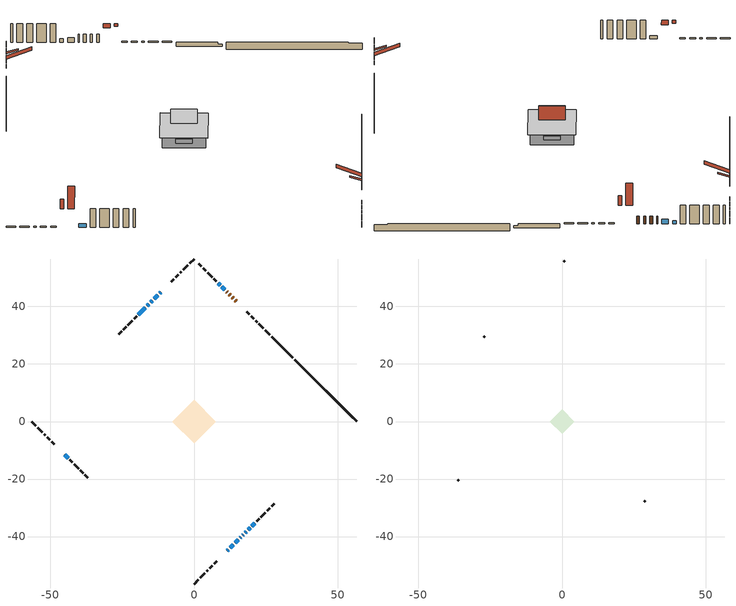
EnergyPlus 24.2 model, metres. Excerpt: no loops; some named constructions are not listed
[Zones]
conditioned space
 floor adiabatic (Floor2 construction): -2.59,0 0,2.59 2.59,0 0,-2.59 z0.78
 floor adiabatic (AdiabaticFloorConstruction): -7.63,0 0,7.63 7.63,0 0,-7.63 z3.22
 floor foundation (Slab1 construction): -5.39,1.51 -1.51,5.39 5.39,-1.51 1.51,-5.39 z-1.01
 floor foundation (Slab2 construction): -2.59,0 0,2.59 2.59,0 0,-2.59 z-0.3
 wall outside (RimJoist1 construction): 0,-56.5 1.54,-54.96 / -56.5,0 -54.96,-1.54 / 0,56.5 -1.54,54.96 / 26.3,30.19 24.77,31.73 z0.78:1.08
 wall outside (RimJoist2 construction): 2.19,-54.3 3.73,-52.77 / -54.3,-2.19 -52.77,-3.73 / -2.19,54.3 -3.73,52.77 / 24.11,32.39 22.57,33.92 z0.78:1.08
 wall outside (RimJoist3 construction): 4.39,-52.11 4.82,-51.68 / -52.11,-4.39 -51.68,-4.82 / -4.39,52.11 -4.82,51.68 / 21.91,34.58 21.48,35.02 z0.78:1.08
 wall outside (RimJoist4 construction): 5.48,-51.02 6.43,-50.07 / -51.02,-5.48 -50.07,-6.43 / -5.48,51.02 -6.43,50.07 / 20.82,35.67 19.87,36.62 z0.78:1.08
 wall outside (RimJoist5 construction): 7.09,-49.41 7.98,-48.51 / -49.41,-7.09 -48.51,-7.98 / -7.09,49.41 -7.98,48.51 / 19.22,37.28 18.32,38.18 z0.78:1.08
 wall outside (AdiabaticWallConstruction 1): 14.76,41.73 14.33,42.16 / 13.68,42.82 13.33,43.16 / 12.68,43.82 12.25,44.25 / 11.59,44.91 11.4,45.1 z0.78:2.81
 wall outside (AdiabaticWallConstruction): -11.54,44.96 -11.93,44.56 / 11.54,-44.96 11.93,-44.56 z0.78:1.7; 10.74,45.76 9.72,46.78 / 16.04,-40.46 16.26,-40.24 / 16.91,-39.58 17.13,-39.37 / 17.79,-38.71 18.22,-38.28 / 20.16,-36.34 21.1,-35.4 z0.78:2; -12.59,43.91 -13.78,42.72 z0.78:1.92; -44.96,-11.54 -43.77,-12.72 / -14.43,42.07 -15.03,41.47 / 9.06,47.43 8.47,48.03 z0.78:1.67; 12.59,-43.91 13.65,-42.85 z0.78:1.87; 14.31,-42.19 15.39,-41.11 / 18.87,-37.62 19.5,-36.99 z0.78:2.13; -15.68,40.82 -16.26,40.24 z0.78:1.6; -16.91,39.58 -19.32,37.18 z0.78:2.15
 wall outside (Wall1 construction): 21.75,-34.74 22.62,-33.88 / -43.12,-13.38 -42.25,-14.24 / -19.98,36.52 -20.84,35.66 / 7.81,48.68 6.95,49.55 z0.78:5.66
 wall outside (Wall2 construction): 23.27,-33.22 24.74,-31.75 / -41.59,-14.9 -40.13,-16.37 / -21.5,35 -22.97,33.53 / 6.29,50.2 4.82,51.67 z0.78:5.66
 wall outside (Wall3 construction): 25.4,-31.1 26.31,-30.19 / -39.47,-17.03 -38.56,-17.94 / -23.62,32.87 -24.53,31.97 / 4.17,52.33 3.26,53.24 z0.78:5.66
 wall outside (Wall4 construction): 26.97,-29.53 27.91,-28.59 / -37.9,-18.59 -36.96,-19.53 / -25.19,31.31 -26.13,30.37 / 2.6,53.9 1.66,54.84 z0.78:5.66
 wall foundation (FoundationWall1 construction): 34.94,21.55,-1.01 34.94,21.55,0.78 54.34,2.16,0.78 54.34,2.16,0.54 56.5,0,0.54 56.5,0,-1.01
 wall foundation (FoundationWall2 construction): 26.96,29.54,-0.3 26.96,29.54,0.77 33.55,22.94,0.77 33.55,22.94,0.23 34.29,22.21,0.23 34.29,22.21,-0.3
 window (WindowConstruction 12): -11.54,44.96 -11.93,44.56 z0.78:1.69
 window (WindowConstruction 5): 10.74,45.76 9.72,46.78 z0.78:2
 window (WindowConstruction 6): -12.59,43.91 -13.78,42.72 z0.78:1.92
 window (WindowConstruction 13): 11.54,-44.96 11.93,-44.56 z0.78:1.69
 window (WindowConstruction 7): -44.96,-11.54 -43.77,-12.72 z0.78:1.67
 window (WindowConstruction 8): -14.43,42.06 -15.02,41.47 z0.78:1.67
 window (WindowConstruction 9): 12.59,-43.91 13.65,-42.85 z0.78:1.87
 window (WindowConstruction 10): 9.06,47.43 8.47,48.03 z0.78:1.67
 window (WindowConstruction): 14.31,-42.19 15.38,-41.11 z0.78:2.13
 window (WindowConstruction 11): -15.68,40.81 -16.26,40.24 z0.78:1.59
 window (WindowConstruction 14): 16.04,-40.45 16.26,-40.24 z0.78:2
 window (WindowConstruction 15): 16.91,-39.58 17.13,-39.37 z0.78:2
 window (WindowConstruction 1): 17.79,-38.71 18.22,-38.28 z0.78:2
 window (WindowConstruction 2): 18.87,-37.62 19.5,-36.99 z0.78:2.13
 window (WindowConstruction 3): -16.91,39.58 -19.32,37.18 z0.78:2.15
 window (WindowConstruction 4): 20.16,-36.34 21.1,-35.4 z0.78:2
 door (Door): 14.76,41.73 14.33,42.16 z0.78:2.81
 door (Door 1): 13.68,42.82 13.33,43.16 z0.78:2.81
 door (Door 2): 12.68,43.82 12.25,44.25 z0.78:2.81
 door (Door 3): 11.59,44.91 11.4,45.1 z0.78:2.81
 ceiling adiabatic (AdiabaticFloorConstruction): 0,-7.63 7.63,0 0,7.63 -7.63,0 z3.22
 roof outside (Roof1 construction): 0,4.2 -4.2,0 0,-4.2 4.2,0 z5.66
 roof outside (Roof2 construction): 9.14,-47.36,5.66 7.25,-45.48,6.54 6.76,-45.97,6.54 8.64,-47.86,5.66; -47.36,-9.14,5.66 -45.48,-7.25,6.54 -45.97,-6.76,6.54 -47.86,-8.64,5.66; -9.14,47.36,5.66 -7.25,45.48,6.54 -6.76,45.97,6.54 -8.64,47.86,5.66; 17.17,39.33,5.66 15.28,37.45,6.54 15.78,36.95,6.54 17.66,38.83,5.66
attic - vented
 floor to conditioned space (Floor1 construction Reversed): -4.18,0 0,4.18 4.18,0 0,-4.18 z5.66
 wall outside (Wall5 construction): 28.56,-27.93 28.91,-27.59 / -36.3,-20.19 -35.96,-20.54 / -26.79,29.71 -27.13,29.36 / 1,55.49 0.66,55.84 z0.78:5.66
 roof outside (Roof3 construction): 10.88,-45.61,5.66 6.86,-41.59,8.03 5.77,-42.68,8.03 9.79,-46.7,5.66; -45.61,-10.88,5.66 -41.59,-6.86,8.03 -42.68,-5.77,8.03 -46.7,-9.79,5.66; -10.88,45.61,5.66 -6.86,41.59,8.03 -5.77,42.68,8.03 -9.79,46.7,5.66; 15.42,41.08,5.66 11.4,37.06,8.03 12.49,35.97,8.03 16.51,39.99,5.66
[Material] Roughness=Rough; Thermal Absorptance=0.9
Name | Thickness {m} | Conductivity {W/m-K} | Density {kg/m3} | Specific Heat {J/kg-K} | Solar Absorptance | Visible Absorptance
ceiling loosefill ins | 0.0846667 | 0.0480833 | 16.02 | 1046.75 | 0.7 | 0.7
ceiling stud and cavity | 0.1397 | 0.110344 | 65.682 | 1177.47 | 0.7 | 0.7
gypsum board | 0.0127 | 0.160291 | 801 | 837.4 | 0.6 | 0.6
[Construction]
Floor1 construction: ceiling loosefill ins, ceiling stud and cavity, gypsum board
[EnergyManagementSystem:Program]
component_loads_program: Set loads_htg_walls = 0; Set loads_htg_rim_joists = 0; Set loads_htg_foundation_walls = 0; Set loads_htg_floors = 0; Set loads_htg_slabs = 0; Set loads_htg_ceilings = 0; Set loads_htg_roofs = 0; Set loads_htg_windows_conduction = 0; Set loads_htg_windows_solar = 0; Set loads_htg_doors = 0; Set loads_htg_skylights_conduction = 0; Set loads_htg_skylights_solar = 0; Set loads_htg_internal_mass = 0; Set loads_htg_intgains = 0; Set loads_htg_lighting = 0; Set loads_htg_infil = 0; Set loads_htg_mechvent = 0; Set loads_htg_natvent = 0; Set loads_htg_whf = 0; Set loads_htg_ducts = 0; Set loads_clg_walls = 0; Set loads_clg_rim_joists = 0; Set loads_clg_foundation_walls = 0; Set loads_clg_floors = 0; Set loads_clg_slabs = 0; Set loads_clg_ceilings = 0; Set loads_clg_roofs = 0; Set loads_clg_windows_conduction = 0; Set loads_clg_windows_solar = 0; Set loads_clg_doors = 0; Set loads_clg_skylights_conduction = 0; Set loads_clg_skylights_solar = 0; Set loads_clg_internal_mass = 0; Set loads_clg_intgains = 0; Set loads_clg_lighting = 0; Set loads_clg_infil = 0; Set loads_clg_mechvent = 0; Set loads_clg_natvent = 0; Set loads_clg_whf = 0; Set loads_clg_ducts = 0; Set hr_walls = 0; Set hr_walls = hr_walls + s_conv_33 + s_ig_33 + s_sol_33 + s_lgt_33 + s_surf_33; Set hr_walls = hr_walls + s_conv_34 + s_ig_34 + s_sol_34 + s_lgt_34 + s_surf_34; Set hr_walls = hr_walls + s_conv_35 + s_ig_35 + s_sol_35 + s_lgt_35 + s_surf_35; Set hr_walls = hr_walls + s_conv_36 + s_ig_36 + s_sol_36 + s_lgt_36 + s_surf_36; Set hr_walls = hr_walls + s_conv_37 + s_ig_37 + s_sol_37 + s_lgt_37 + s_surf_37; Set hr_walls = hr_walls + s_conv_38 + s_ig_38 + s_sol_38 + s_lgt_38 + s_surf_38; Set hr_walls = hr_walls + s_conv_39 + s_ig_39 + s_sol_39 + s_lgt_39 + s_surf_39; Set hr_walls = hr_walls + s_conv_40 + s_ig_40 + s_sol_40 + s_lgt_40 + s_surf_40; Set hr_walls = hr_walls + s_conv_41 + s_ig_41 + s_sol_41 + s_lgt_41 + s_surf_41; Set hr_walls = hr_walls + s_conv_42 + s_ig_42 + s_sol_42 + s_lgt_42 + s_surf_42; Set hr_walls = hr_walls + s_conv_43 + s_ig_43 + s_sol_43 + s_lgt_43 + s_surf_43; Set hr_walls = hr_walls + s_conv_44 + s_ig_44 + s_sol_44 + s_lgt_44 + s_surf_44; Set hr_walls = hr_walls + s_conv_45 + s_ig_45 + s_sol_45 + s_lgt_45 + s_surf_45; Set hr_walls = hr_walls + s_conv_46 + s_ig_46 + s_sol_46 + s_lgt_46 + s_surf_46; Set hr_walls = hr_walls + s_conv_47 + s_ig_47 + s_sol_47 + s_lgt_47 + s_surf_47; Set hr_walls = hr_walls + s_conv_48 + s_ig_48 + s_sol_48 + s_lgt_48 + s_surf_48; Set hr_rim_joists = 0; Set hr_rim_joists = hr_rim_joists + s_conv_6 + s_ig_6 + s_sol_6 + s_lgt_6 + s_surf_6; Set hr_rim_joists = hr_rim_joists + s_conv_7 + s_ig_7 + s_sol_7 + s_lgt_7 + s_surf_7; Set hr_rim_joists = hr_rim_joists + s_conv_8 + s_ig_8 + s_sol_8 + s_lgt_8 + s_surf_8; Set hr_rim_joists = hr_rim_joists + s_conv_9 + s_ig_9 + s_sol_9 + s_lgt_9 + s_surf_9; Set hr_rim_joists = hr_rim_joists + s_conv_10 + s_ig_10 + s_sol_10 + s_lgt_10 + s_surf_10; Set hr_rim_joists = hr_rim_joists + s_conv_11 + s_ig_11 + s_sol_11 + s_lgt_11 + s_surf_11; Set hr_rim_joists = hr_rim_joists + s_conv_12 + s_ig_12 + s_sol_12 + s_lgt_12 + s_surf_12; Set hr_rim_joists = hr_rim_joists + s_conv_13 + s_ig_13 + s_sol_13 + s_lgt_13 + s_surf_13; Set hr_rim_joists = hr_rim_joists + s_conv_14 + s_ig_14 + s_sol_14 + s_lgt_14 + s_surf_14; Set hr_rim_joists = hr_rim_joists + s_conv_15 + s_ig_15 + s_sol_15 + s_lgt_15 + s_surf_15; Set hr_rim_joists = hr_rim_joists + s_conv_16 + s_ig_16 + s_sol_16 + s_lgt_16 + s_surf_16; Set hr_rim_joists = hr_rim_joists + s_conv_17 + s_ig_17 + s_sol_17 + s_lgt_17 + s_surf_17; Set hr_rim_joists = hr_rim_joists + s_conv_18 + s_ig_18 + s_sol_18 + s_lgt_18 + s_surf_18; Set hr_rim_joists = hr_rim_joists + s_conv_19 + s_ig_19 + s_sol_19 + s_lgt_19 + s_surf_19; Set hr_rim_joists = hr_rim_joists + s_conv_20 + s_ig_20 + s_sol_20 + s_lgt_20 + s_surf_20; Set hr_rim_joists = hr_rim_joists + s_conv_21 + s_ig_21 + s_sol_21 + s_lgt_21 + s_surf_21; Set hr_rim_joists = hr_rim_joists + s_conv_22 + s_ig_22 + s_sol_22 + s_lgt_22 + s_surf_22; Set hr_rim_joists = hr_rim_joists + s_conv_23 + s_ig_23 + s_sol_23 + s_lgt_23 + s_surf_23; Set hr_rim_joists = hr_rim_joists + s_conv_24 + s_ig_24 + s_sol_24 + s_lgt_24 + s_surf_24; Set hr_rim_joists = hr_rim_joists + s_conv_25 + s_ig_25 + s_sol_25 + s_lgt_25 + s_surf_25; Set hr_foundation_walls = 0; Set hr_foundation_walls = hr_foundation_walls + s_conv_2 + s_ig_2 + s_sol_2 + s_lgt_2 + s_surf_2; Set hr_foundation_walls = hr_foundation_walls + s_conv_3 + s_ig_3 + s_sol_3 + s_lgt_3 + s_surf_3; Set hr_floors = 0; Set hr_floors = hr_floors + s_conv_1 + s_ig_1 + s_sol_1 + s_lgt_1 + s_surf_1; Set hr_slabs = 0; Set hr_slabs = hr_slabs + s_conv_31 + s_ig_31 + s_sol_31 + s_lgt_31 + s_surf_31; Set hr_slabs = hr_slabs + s_conv_32 + s_ig_32 + s_sol_32 + s_lgt_32 + s_surf_32; Set hr_ceilings = 0; Set hr_ceilings = hr_ceilings + s_conv + s_ig + s_sol + s_lgt + s_surf; Set hr_roofs = 0; Set hr_roofs = hr_roofs + s_conv_26 + s_ig_26 + s_sol_26 + s_lgt_26 + s_surf_26; Set hr_roofs = hr_roofs + s_conv_27 + s_ig_27 + s_sol_27 + s_lgt_27 + s_surf_27; Set hr_roofs = hr_roofs + s_conv_28 + s_ig_28 + s_sol_28 + s_lgt_28 + s_surf_28; Set hr_roofs = hr_roofs + s_conv_29 + s_ig_29 + s_sol_29 + s_lgt_29 + s_surf_29; Set hr_roofs = hr_roofs + s_conv_30 + s_ig_30 + s_sol_30 + s_lgt_30 + s_surf_30; Set hr_windows_conduction = 0; Set hr_windows_conduction = hr_windows_conduction + ss_conv_4; Set hr_windows_conduction = hr_windows_conduction + ss_ig_4; Set hr_windows_conduction = hr_windows_conduction + ss_surf_4; Set hr_windows_conduction = hr_windows_conduction + ss_conv_5; Set hr_windows_conduction = hr_windows_conduction + ss_ig_5; Set hr_windows_conduction = hr_windows_conduction + ss_surf_5; Set hr_windows_conduction = hr_windows_conduction + ss_conv_6; Set hr_windows_conduction = hr_windows_conduction + ss_ig_6; Set hr_windows_conduction = hr_windows_conduction + ss_surf_6; Set hr_windows_conduction = hr_windows_conduction + ss_conv_7; Set hr_windows_conduction = hr_windows_conduction + ss_ig_7; Set hr_windows_conduction = hr_windows_conduction + ss_surf_7; Set hr_windows_conduction = hr_windows_conduction + ss_conv_8; Set hr_windows_conduction = hr_windows_conduction + ss_ig_8; Set hr_windows_conduction = hr_windows_conduction + ss_surf_8; Set hr_windows_conduction = hr_windows_conduction + ss_conv_9; Set hr_windows_conduction = hr_windows_conduction + ss_ig_9; Set hr_windows_conduction = hr_windows_conduction + ss_surf_9; Set hr_windows_conduction = hr_windows_conduction + ss_conv_10; Set hr_windows_conduction = hr_windows_conduction + ss_ig_10; Set hr_windows_conduction = hr_windows_conduction + ss_surf_10; Set hr_windows_conduction = hr_windows_conduction + ss_conv_11; Set hr_windows_conduction = hr_windows_conduction + ss_ig_11; Set hr_windows_conduction = hr_windows_conduction + ss_surf_11; Set hr_windows_conduction = hr_windows_conduction + ss_conv_12; Set hr_windows_conduction = hr_windows_conduction + ss_ig_12; Set hr_windows_conduction = hr_windows_conduction + ss_surf_12; Set hr_windows_conduction = hr_windows_conduction + ss_conv_13; Set hr_windows_conduction = hr_windows_conduction + ss_ig_13; Set hr_windows_conduction = hr_windows_conduction + ss_surf_13; Set hr_windows_conduction = hr_windows_conduction + ss_conv_14; Set hr_windows_conduction = hr_windows_conduction + ss_ig_14; Set hr_windows_conduction = hr_windows_conduction + ss_surf_14; Set hr_windows_conduction = hr_windows_conduction + ss_conv_15; Set hr_windows_conduction = hr_windows_conduction + ss_ig_15; Set hr_windows_conduction = hr_windows_conduction + ss_surf_15; Set hr_windows_conduction = hr_windows_conduction + ss_conv_16; Set hr_windows_conduction = hr_windows_conduction + ss_ig_16; Set hr_windows_conduction = hr_windows_conduction + ss_surf_16; Set hr_windows_conduction = hr_windows_conduction + ss_conv_17; Set hr_windows_conduction = hr_windows_conduction + ss_ig_17; Set hr_windows_conduction = hr_windows_conduction + ss_surf_17; Set hr_windows_conduction = hr_windows_conduction + ss_conv_18; Set hr_windows_conduction = hr_windows_conduction + ss_ig_18; Set hr_windows_conduction = hr_windows_conduction + ss_surf_18; Set hr_windows_conduction = hr_windows_conduction + ss_conv_19; Set hr_windows_conduction = hr_windows_conduction + ss_ig_19; Set hr_windows_conduction = hr_windows_conduction + ss_surf_19; Set hr_windows_solar = 0; Set hr_windows_solar = hr_windows_solar - ss_trans_in * ZoneTimestep * 3600 + ss_back_out * ZoneTimestep * 3600 + ss_trans_out * ZoneTimestep * 3600; Set hr_windows_solar = hr_windows_solar - ss_trans_in_1 * ZoneTimestep * 3600 + ss_back_out_1 * ZoneTimestep * 3600 + ss_trans_out_1 * ZoneTimestep * 3600; Set hr_windows_solar = hr_windows_solar - ss_trans_in_2 * ZoneTimestep * 3600 + ss_back_out_2 * ZoneTimestep * 3600 + ss_trans_out_2 * ZoneTimestep * 3600; Set hr_windows_solar = hr_windows_solar - ss_trans_in_3 * ZoneTimestep * 3600 + ss_back_out_3 * ZoneTimestep * 3600 + ss_trans_out_3 * ZoneTimestep * 3600; Set hr_windows_solar = hr_windows_solar - ss_trans_in_4 * ZoneTimestep * 3600 + ss_back_out_4 * ZoneTimestep * 3600 + ss_trans_out_4 * ZoneTimestep * 3600; Set hr_windows_solar = hr_windows_solar - ss_trans_in_5 * ZoneTimestep * 3600 + ss_back_out_5 * ZoneTimestep * 3600 + ss_trans_out_5 * ZoneTimestep * 3600; Set hr_windows_solar = hr_windows_solar - ss_trans_in_6 * ZoneTimestep * 3600 + ss_back_out_6 * ZoneTimestep * 3600 + ss_trans_out_6 * ZoneTimestep * 3600; Set hr_windows_solar = hr_windows_solar - ss_trans_in_7 * ZoneTimestep * 3600 + ss_back_out_7 * ZoneTimestep * 3600 + ss_trans_out_7 * ZoneTimestep * 3600; Set hr_windows_solar = hr_windows_solar - ss_trans_in_8 * ZoneTimestep * 3600 + ss_back_out_8 * ZoneTimestep * 3600 + ss_trans_out_8 * ZoneTimestep * 3600; Set hr_windows_solar = hr_windows_solar - ss_trans_in_9 * ZoneTimestep * 3600 + ss_back_out_9 * ZoneTimestep * 3600 + ss_trans_out_9 * ZoneTimestep * 3600; Set hr_windows_solar = hr_windows_solar - ss_trans_in_10 * ZoneTimestep * 3600 + ss_back_out_10 * ZoneTimestep * 3600 + ss_trans_out_10 * ZoneTimestep * 3600; Set hr_windows_solar = hr_windows_solar - ss_trans_in_11 * ZoneTimestep * 3600 + ss_back_out_11 * ZoneTimestep * 3600 + ss_trans_out_11 * ZoneTimestep * 3600; Set hr_windows_solar = hr_windows_solar - ss_trans_in_12 * ZoneTimestep * 3600 + ss_back_out_12 * ZoneTimestep * 3600 + ss_trans_out_12 * ZoneTimestep * 3600; Set hr_windows_solar = hr_windows_solar - ss_trans_in_13 * ZoneTimestep * 3600 + ss_back_out_13 * ZoneTimestep * 3600 + ss_trans_out_13 * ZoneTimestep * 3600; Set hr_windows_solar = hr_windows_solar - ss_trans_in_14 * ZoneTimestep * 3600 + ss_back_out_14 * ZoneTimestep * 3600 + ss_trans_out_14 * ZoneTimestep * 3600; Set hr_windows_solar = hr_windows_solar - ss_trans_in_15 * ZoneTimestep * 3600 + ss_back_out_15 * ZoneTimestep * 3600 + ss_trans_out_15 * ZoneTimestep * 3600; Set hr_doors = 0; Set hr_doors = hr_doors + ss_sol; Set hr_doors = hr_doors + ss_lgt; Set hr_doors = hr_doors + ss_conv; Set hr_doors = hr_doors + ss_ig; Set hr_doors = hr_doors + ss_surf; Set hr_doors = hr_doors + ss_sol_1; Set hr_doors = hr_doors + ss_lgt_1; Set hr_doors = hr_doors + ss_conv_1; Set hr_doors = hr_doors + ss_ig_1; Set hr_doors = hr_doors + ss_surf_1; Set hr_doors = hr_doors + ss_sol_2; Set hr_doors = hr_doors + ss_lgt_2; Set hr_doors = hr_doors + ss_conv_2; Set hr_doors = hr_doors + ss_ig_2; Set hr_doors = hr_doors + ss_surf_2; Set hr_doors = hr_doors + ss_sol_3; Set hr_doors = hr_doors + ss_lgt_3; Set hr_doors = hr_doors + ss_conv_3; Set hr_doors = hr_doors + ss_ig_3; Set hr_doors = hr_doors + ss_surf_3; Set hr_skylights_conduction = 0; Set hr_skylights_solar = 0; Set hr_internal_mass = 0; Set hr_internal_mass = hr_internal_mass + s_conv_4 + s_ig_4 + s_sol_4 + s_lgt_4 + s_surf_4; Set hr_internal_mass = hr_internal_mass + s_conv_5 + s_ig_5 + s_sol_5 + s_lgt_5 + s_surf_5; Set hr_internal_mass = hr_internal_mass + im_conv + im_ig + im_sol + im_lgt + im_surf; Set hr_internal_mass = hr_internal_mass + im_conv_1 + im_ig_1 + im_sol_1 + im_lgt_1 + im_surf_1; Set hr_intgains = 0; Set hr_intgains = hr_intgains - ig_ee_conv - ig_ee_rad - ig_ee_conv_1 - ig_ee_rad_1 - ig_ee_conv_2 - ig_ee_rad_2 - ig_ee_conv_3 - ig_ee_rad_3 - ig_ee_conv_4 - ig_ee_rad_4 - ig_ee_conv_5 - ig_ee_rad_5 - ig_ee_conv_6 - ig_ee_rad_6 - ig_oe_conv - ig_oe_rad - ig_oe_conv_1 - ig_oe_rad_1 - ig_oe_conv_2 - ig_oe_rad_2 - ig_oe_conv_3 - ig_oe_rad_3 - ig_oe_conv_4 - ig_oe_rad_4 - ig_ppl_conv - ig_ppl_rad; Set hr_lighting = 0; Set hr_lighting = hr_lighting - ig_lgt_conv - ig_lgt_rad - ig_lgt_vis; Set hr_infil = 0; Set hr_infil = hr_infil - airflow_gain + airflow_loss; Set hr_natvent = 0; Set hr_natvent = hr_natvent - airflow_gain_1 + airflow_loss_1; Set hr_whf = 0; Set hr_whf = hr_whf - airflow_gain_2 + airflow_loss_2; Set hr_mechvent = 0; Set hr_mechvent = hr_mechvent - mv_conv - mv_rad - mv_conv_1 - mv_rad_1 - mv_conv_2 - mv_rad_2 - mv_conv_3 - mv_rad_3 - mv_conv_4 - mv_rad_4; Set hr_ducts = 0; Set hr_intgains = hr_intgains + dhw_loss * (1.0*(1-dhw_rtf) + 1.0*dhw_rtf); Set htg_mode = 0; Set clg_mode = 0; If (htg_load_cond > 0); Set htg_mode = 1.0; ElseIf (clg_load_cond > 0); Set clg_mode = 0.0; Else; Set htg_season = 0; Set clg_season = 0; If ((DayOfYear >= 1) && (DayOfYear <= 365)); Set clg_season = 1; EndIf; If ((DayOfYear >= 1) && (DayOfYear <= 365)); Set htg_season = 1; EndIf; If ((airflow_gain_1 <> 0) || (airflow_loss_1 <> 0)) && (clg_season == 1); Set clg_mode = 0.0; ElseIf ((airflow_gain_2 <> 0) || (airflow_loss_2 <> 0)) && (clg_season == 1); Set clg_mode = 0.0; Else; Set Tmid_setpoint = (htg_sp_s_1 + clg_sp_s_1) / 2; If (tin_s_1 > Tmid_setpoint) && (clg_season == 1); Set clg_mode = 0.0; ElseIf (tin_s_1 < Tmid_setpoint) && (htg_season == 1); Set htg_mode = 1.0; EndIf; EndIf; EndIf; Set loads_htg_walls = loads_htg_walls + (hr_walls * htg_mode * 1); Set loads_htg_rim_joists = loads_htg_rim_joists + (hr_rim_joists * htg_mode * 1); Set loads_htg_foundation_walls = loads_htg_foundation_walls + (hr_foundation_walls * htg_mode * 1); Set loads_htg_floors = loads_htg_floors + (hr_floors * htg_mode * 1); Set loads_htg_slabs = loads_htg_slabs + (hr_slabs * htg_mode * 1); Set loads_htg_ceilings = loads_htg_ceilings + (hr_ceilings * htg_mode * 1); Set loads_htg_roofs = loads_htg_roofs + (hr_roofs * htg_mode * 1); Set loads_htg_windows_conduction = loads_htg_windows_conduction + (hr_windows_conduction * htg_mode * 1); Set loads_htg_windows_solar = loads_htg_windows_solar + (hr_windows_solar * htg_mode * 1); Set loads_htg_doors = loads_htg_doors + (hr_doors * htg_mode * 1); Set loads_htg_skylights_conduction = loads_htg_skylights_conduction + (hr_skylights_conduction * htg_mode * 1); Set loads_htg_skylights_solar = loads_htg_skylights_solar + (hr_skylights_solar * htg_mode * 1); Set loads_htg_internal_mass = loads_htg_internal_mass + (hr_internal_mass * htg_mode * 1); Set loads_htg_intgains = loads_htg_intgains + (hr_intgains * htg_mode * 1); Set loads_htg_lighting = loads_htg_lighting + (hr_lighting * htg_mode * 1); Set loads_htg_infil = loads_htg_infil + (hr_infil * htg_mode * 1); Set loads_htg_mechvent = loads_htg_mechvent + (hr_mechvent * htg_mode * 1); Set loads_htg_natvent = loads_htg_natvent + (hr_natvent * htg_mode * 1); Set loads_htg_whf = loads_htg_whf + (hr_whf * htg_mode * 1); Set loads_htg_ducts = loads_htg_ducts + (hr_ducts * htg_mode * 1); Set loads_clg_walls = loads_clg_walls + (-hr_walls * clg_mode * 1); Set loads_clg_rim_joists = loads_clg_rim_joists + (-hr_rim_joists * clg_mode * 1); Set loads_clg_foundation_walls = loads_clg_foundation_walls + (-hr_foundation_walls * clg_mode * 1); Set loads_clg_floors = loads_clg_floors + (-hr_floors * clg_mode * 1); Set loads_clg_slabs = loads_clg_slabs + (-hr_slabs * clg_mode * 1); Set loads_clg_ceilings = loads_clg_ceilings + (-hr_ceilings * clg_mode * 1); Set loads_clg_roofs = loads_clg_roofs + (-hr_roofs * clg_mode * 1); Set loads_clg_windows_conduction = loads_clg_windows_conduction + (-hr_windows_conduction * clg_mode * 1); Set loads_clg_windows_solar = loads_clg_windows_solar + (-hr_windows_solar * clg_mode * 1); Set loads_clg_doors = loads_clg_doors + (-hr_doors * clg_mode * 1); Set loads_clg_skylights_conduction = loads_clg_skylights_conduction + (-hr_skylights_conduction * clg_mode * 1); Set loads_clg_skylights_solar = loads_clg_skylights_solar + (-hr_skylights_solar * clg_mode * 1); Set loads_clg_internal_mass = loads_clg_internal_mass + (-hr_internal_mass * clg_mode * 1); Set loads_clg_intgains = loads_clg_intgains + (-hr_intgains * clg_mode * 1); Set loads_clg_lighting = loads_clg_lighting + (-hr_lighting * clg_mode * 1); Set loads_clg_infil = loads_clg_infil + (-hr_infil * clg_mode * 1); Set loads_clg_mechvent = loads_clg_mechvent + (-hr_mechvent * clg_mode * 1); Set loads_clg_natvent = loads_clg_natvent + (-hr_natvent * clg_mode * 1); Set loads_clg_whf = loads_clg_whf + (-hr_whf * clg_mode * 1); Set loads_clg_ducts = loads_clg_ducts + (-hr_ducts * clg_mode * 1)
[EnergyManagementSystem:OutputVariable] Type of Data in Variable=Summed; Update Frequency=ZoneTimestep; Units=J
Name | EMS Variable | EMS Program or Subroutine
Energy Management System Output Variable 27 | loads_clg_walls | component_loads_program
Energy Management System Output Variable 28 | loads_clg_rim_joists | component_loads_program
Energy Management System Output Variable 29 | loads_clg_foundation_walls | component_loads_program
Energy Management System Output Variable 30 | loads_clg_doors | component_loads_program
Energy Management System Output Variable 31 | loads_clg_windows_conduction | component_loads_program
Energy Management System Output Variable 32 | loads_clg_windows_solar | component_loads_program
Energy Management System Output Variable 33 | loads_clg_skylights_conduction | component_loads_program
Energy Management System Output Variable 34 | loads_clg_skylights_solar | component_loads_program
Energy Management System Output Variable 35 | loads_clg_floors | component_loads_program
Energy Management System Output Variable 36 | loads_clg_slabs | component_loads_program
Energy Management System Output Variable 37 | loads_clg_internal_mass | component_loads_program
Energy Management System Output Variable 38 | loads_clg_infil | component_loads_program
Energy Management System Output Variable 39 | loads_clg_natvent | component_loads_program
Energy Management System Output Variable 40 | loads_clg_mechvent | component_loads_program
Energy Management System Output Variable 41 | loads_clg_whf | component_loads_program
Energy Management System Output Variable 42 | loads_clg_ducts | component_loads_program
Energy Management System Output Variable 43 | loads_clg_intgains | component_loads_program
Energy Management System Output Variable 44 | loads_clg_lighting | component_loads_program
Energy Management System Output Variable 45 | loads_htg_tot | total_loads_program
Energy Management System Output Variable 46 | loads_clg_tot | total_loads_program
[Schedule:Day:Interval]
interior lighting schedule day: No, 01:00, 0.108182, 04:00, 0.0901515, 05:00, 0.0991667, 06:00, 0.162273, 07:00, 0.270455, 08:00, 0.342576, 10:00, 0.369621, 11:00, 0.351591, 12:00, 0.333561, 13:00, 0.324545, 14:00, 0.31553, 15:00, 0.333561, 16:00, 0.369621, 17:00, 0.450758, 18:00, 0.585985, 19:00, 0.775303, 20:00, 0.955606, 21:00, 0.991667, 22:00, 0.712197, 23:00, 0.360606, 24:00, 0.162273
interior lighting schedule day 1: No, 01:00, 0.100909, 04:00, 0.0840909, 05:00, 0.0925, 06:00, 0.151364, 07:00, 0.252273, 08:00, 0.319545, 10:00, 0.344773, 11:00, 0.327955, 12:00, 0.311136, 13:00, 0.302727, 14:00, 0.294318, 15:00, 0.311136, 16:00, 0.344773, 17:00, 0.420455, 18:00, 0.546591, 19:00, 0.723182, 20:00, 0.891364, 21:00, 0.925, 22:00, 0.664318, 23:00, 0.336364, 24:00, 0.151364
interior lighting schedule day 2: No, 01:00, 0.0927273, 04:00, 0.0772727, 05:00, 0.085, 06:00, 0.139091, 07:00, 0.231818, 08:00, 0.293636, 10:00, 0.316818, 11:00, 0.301364, 12:00, 0.285909, 13:00, 0.278182, 14:00, 0.270455, 15:00, 0.285909, 16:00, 0.316818, 17:00, 0.386364, 18:00, 0.502273, 19:00, 0.664545, 20:00, 0.819091, 21:00, 0.85, 22:00, 0.610455, 23:00, 0.309091, 24:00, 0.139091
interior lighting schedule day 3: No, 01:00, 0.0845455, 04:00, 0.0704545, 05:00, 0.0775, 06:00, 0.126818, 07:00, 0.211364, 08:00, 0.267727, 10:00, 0.288864, 11:00, 0.274773, 12:00, 0.260682, 13:00, 0.253636, 14:00, 0.246591, 15:00, 0.260682, 16:00, 0.288864, 17:00, 0.352273, 18:00, 0.457955, 19:00, 0.605909, 20:00, 0.746818, 21:00, 0.775, 22:00, 0.556591, 23:00, 0.281818, 24:00, 0.126818
interior lighting schedule day 4: No, 01:00, 0.0763636, 04:00, 0.0636364, 05:00, 0.07, 06:00, 0.114545, 07:00, 0.190909, 08:00, 0.241818, 10:00, 0.260909, 11:00, 0.248182, 12:00, 0.235455, 13:00, 0.229091, 14:00, 0.222727, 15:00, 0.235455, 16:00, 0.260909, 17:00, 0.318182, 18:00, 0.413636, 19:00, 0.547273, 20:00, 0.674545, 21:00, 0.7, 22:00, 0.502727, 23:00, 0.254545, 24:00, 0.114545
interior lighting schedule day 5: No, 01:00, 0.0727273, 04:00, 0.0606061, 05:00, 0.0666667, 06:00, 0.109091, 07:00, 0.181818, 08:00, 0.230303, 10:00, 0.248485, 11:00, 0.236364, 12:00, 0.224242, 13:00, 0.218182, 14:00, 0.212121, 15:00, 0.224242, 16:00, 0.248485, 17:00, 0.30303, 18:00, 0.393939, 19:00, 0.521212, 20:00, 0.642424, 21:00, 0.666667, 22:00, 0.478788, 23:00, 0.242424, 24:00, 0.109091
interior lighting schedule day 6: No, 01:00, 0.0745455, 04:00, 0.0621212, 05:00, 0.0683333, 06:00, 0.111818, 07:00, 0.186364, 08:00, 0.236061, 10:00, 0.254697, 11:00, 0.242273, 12:00, 0.229848, 13:00, 0.223636, 14:00, 0.217424, 15:00, 0.229848, 16:00, 0.254697, 17:00, 0.310606, 18:00, 0.403788, 19:00, 0.534242, 20:00, 0.658485, 21:00, 0.683333, 22:00, 0.490758, 23:00, 0.248485, 24:00, 0.111818
interior lighting schedule day 7: No, 01:00, 0.08, 04:00, 0.0666667, 05:00, 0.0733333, 06:00, 0.12, 07:00, 0.2, 08:00, 0.253333, 10:00, 0.273333, 11:00, 0.26, 12:00, 0.246667, 13:00, 0.24, 14:00, 0.233333, 15:00, 0.246667, 16:00, 0.273333, 17:00, 0.333333, 18:00, 0.433333, 19:00, 0.573333, 20:00, 0.706667, 21:00, 0.733333, 22:00, 0.526667, 23:00, 0.266667, 24:00, 0.12
interior lighting schedule day 8: No, 01:00, 0.0890909, 04:00, 0.0742424, 05:00, 0.0816667, 06:00, 0.133636, 07:00, 0.222727, 08:00, 0.282121, 10:00, 0.304394, 11:00, 0.289545, 12:00, 0.274697, 13:00, 0.267273, 14:00, 0.259848, 15:00, 0.274697, 16:00, 0.304394, 17:00, 0.371212, 18:00, 0.482576, 19:00, 0.638485, 20:00, 0.78697, 21:00, 0.816667, 22:00, 0.586515, 23:00, 0.29697, 24:00, 0.133636
interior lighting schedule day 9: No, 01:00, 0.0972727, 04:00, 0.0810606, 05:00, 0.0891667, 06:00, 0.145909, 07:00, 0.243182, 08:00, 0.30803, 10:00, 0.332348, 11:00, 0.316136, 12:00, 0.299924, 13:00, 0.291818, 14:00, 0.283712, 15:00, 0.299924, 16:00, 0.332348, 17:00, 0.405303, 18:00, 0.526894, 19:00, 0.697121, 20:00, 0.859242, 21:00, 0.891667, 22:00, 0.640379, 23:00, 0.324242, 24:00, 0.145909
interior lighting schedule day 10: No, 01:00, 0.105455, 04:00, 0.0878788, 05:00, 0.0966667, 06:00, 0.158182, 07:00, 0.263636, 08:00, 0.333939, 10:00, 0.360303, 11:00, 0.342727, 12:00, 0.325152, 13:00, 0.316364, 14:00, 0.307576, 15:00, 0.325152, 16:00, 0.360303, 17:00, 0.439394, 18:00, 0.571212, 19:00, 0.755758, 20:00, 0.931515, 21:00, 0.966667, 22:00, 0.694242, 23:00, 0.351515, 24:00, 0.158182
interior lighting schedule day 11: No, 01:00, 0.109091, 04:00, 0.0909091, 05:00, 0.1, 06:00, 0.163636, 07:00, 0.272727, 08:00, 0.345455, 10:00, 0.372727, 11:00, 0.354545, 12:00, 0.336364, 13:00, 0.327273, 14:00, 0.318182, 15:00, 0.336364, 16:00, 0.372727, 17:00, 0.454545, 18:00, 0.590909, 19:00, 0.781818, 20:00, 0.963636, 21:00, 1, 22:00, 0.718182, 23:00, 0.363636, 24:00, 0.163636
interior lighting schedule default day; occupants schedule default day; clothes dryer schedule default day; cooking range schedule default day; mech vent bath fan 0 schedule default day; misc plug loads schedule default day; general water use schedule default day; heating setpoint default day; cooling setpoint default day; clothes dryer exhaust 0 schedule default day; cooling season schedule day; cooling season schedule day 2; cooling season schedule default day; exterior lighting schedule default day; natural vent schedule default day: No, 24:00, 0
occupants schedule day: No, 05:00, 0.426829, 06:00, 0.719512, 07:00, 1, 08:00, 0.670732, 09:00, 0.329268, 14:00, 0.170732, 15:00, 0.231707, 16:00, 0.329268, 17:00, 0.5, 18:00, 0.670732, 19:00, 0.829268, 21:00, 1, 22:00, 0.853659, 23:00, 0.646341, 24:00, 0.426829
clothes dryer schedule day; clothes dryer exhaust 0 schedule day: No, 01:00, 0.123457, 02:00, 0.0740741, 03:00, 0.0493827, 04:00, 0.0246914, 05:00, 0.0493827, 06:00, 0.0740741, 07:00, 0.197531, 08:00, 0.395062, 09:00, 0.592593, 10:00, 0.839506, 11:00, 0.962963, 12:00, 1, 13:00, 0.91358, 14:00, 0.82716, 15:00, 0.716049, 16:00, 0.753086, 17:00, 0.679012, 18:00, 0.666667, 20:00, 0.62963, 21:00, 0.641975, 22:00, 0.666667, 23:00, 0.54321, 24:00, 0.296296
cooking range schedule day: No, 05:00, 0.0597015, 06:00, 0.11194, 07:00, 0.171642, 08:00, 0.291045, 11:00, 0.343284, 12:00, 0.402985, 13:00, 0.462687, 14:00, 0.343284, 15:00, 0.291045, 16:00, 0.402985, 17:00, 0.567164, 18:00, 1, 19:00, 0.850746, 20:00, 0.432836, 21:00, 0.291045, 22:00, 0.231343, 23:00, 0.171642, 24:00, 0.11194
mech vent bath fan 0 schedule day: No, 07:00, 0, 08:00, 1, 09:00, 0.2, 24:00, 0
misc plug loads schedule day: No, 06:00, 0.705882, 07:00, 0.745098, 08:00, 0.803922, 15:00, 0.823529, 16:00, 0.862745, 17:00, 0.921569, 18:00, 0.980392, 19:00, 1, 20:00, 0.980392, 21:00, 0.941176, 22:00, 0.862745, 23:00, 0.784314, 24:00, 0.72549
general water use schedule day: No, 01:00, 0.315068, 03:00, 0.287671, 04:00, 0.342466, 05:00, 0.369863, 06:00, 0.520548, 07:00, 0.60274, 08:00, 0.534247, 10:00, 0.506849, 11:00, 0.465753, 14:00, 0.479452, 15:00, 0.534247, 16:00, 0.589041, 17:00, 0.69863, 18:00, 0.876712, 19:00, 0.890411, 20:00, 0.986301, 21:00, 1, 22:00, 0.863014, 23:00, 0.616438, 24:00, 0.465753
heating setpoint day: No, 07:00, 18, 23:00, 21, 24:00, 18
cooling setpoint day: No, 24:00, 25
cooling season schedule day 1: No, 24:00, 1
exterior lighting schedule day: No, 01:00, 0.566667, 03:00, 0.524167, 05:00, 0.495833, 06:00, 0.5525, 07:00, 0.623333, 08:00, 0.580833, 09:00, 0.439167, 10:00, 0.354167, 12:00, 0.34, 13:00, 0.354167, 14:00, 0.396667, 15:00, 0.425, 16:00, 0.495833, 17:00, 0.623333, 18:00, 0.793333, 19:00, 0.906667, 20:00, 0.963333, 21:00, 0.991667, 22:00, 0.920833, 23:00, 0.793333, 24:00, 0.665833
exterior lighting schedule day 1: No, 01:00, 0.528571, 03:00, 0.488929, 05:00, 0.4625, 06:00, 0.515357, 07:00, 0.581429, 08:00, 0.541786, 09:00, 0.409643, 10:00, 0.330357, 12:00, 0.317143, 13:00, 0.330357, 14:00, 0.37, 15:00, 0.396429, 16:00, 0.4625, 17:00, 0.581429, 18:00, 0.74, 19:00, 0.845714, 20:00, 0.898571, 21:00, 0.925, 22:00, 0.858929, 23:00, 0.74, 24:00, 0.621071
exterior lighting schedule day 10: No, 01:00, 0.552381, 03:00, 0.510952, 05:00, 0.483333, 06:00, 0.538571, 07:00, 0.607619, 08:00, 0.56619, 09:00, 0.428095, 10:00, 0.345238, 12:00, 0.331429, 13:00, 0.345238, 14:00, 0.386667, 15:00, 0.414286, 16:00, 0.483333, 17:00, 0.607619, 18:00, 0.773333, 19:00, 0.88381, 20:00, 0.939048, 21:00, 0.966667, 22:00, 0.897619, 23:00, 0.773333, 24:00, 0.649048
exterior lighting schedule day 11: No, 01:00, 0.571429, 03:00, 0.528571, 05:00, 0.5, 06:00, 0.557143, 07:00, 0.628571, 08:00, 0.585714, 09:00, 0.442857, 10:00, 0.357143, 12:00, 0.342857, 13:00, 0.357143, 14:00, 0.4, 15:00, 0.428571, 16:00, 0.5, 17:00, 0.628571, 18:00, 0.8, 19:00, 0.914286, 20:00, 0.971429, 21:00, 1, 22:00, 0.928571, 23:00, 0.8, 24:00, 0.671429
exterior lighting schedule day 2: No, 01:00, 0.485714, 03:00, 0.449286, 05:00, 0.425, 06:00, 0.473571, 07:00, 0.534286, 08:00, 0.497857, 09:00, 0.376429, 10:00, 0.303571, 12:00, 0.291429, 13:00, 0.303571, 14:00, 0.34, 15:00, 0.364286, 16:00, 0.425, 17:00, 0.534286, 18:00, 0.68, 19:00, 0.777143, 20:00, 0.825714, 21:00, 0.85, 22:00, 0.789286, 23:00, 0.68, 24:00, 0.570714
exterior lighting schedule day 3: No, 01:00, 0.442857, 03:00, 0.409643, 05:00, 0.3875, 06:00, 0.431786, 07:00, 0.487143, 08:00, 0.453929, 09:00, 0.343214, 10:00, 0.276786, 12:00, 0.265714, 13:00, 0.276786, 14:00, 0.31, 15:00, 0.332143, 16:00, 0.3875, 17:00, 0.487143, 18:00, 0.62, 19:00, 0.708571, 20:00, 0.752857, 21:00, 0.775, 22:00, 0.719643, 23:00, 0.62, 24:00, 0.520357
exterior lighting schedule day 4: No, 01:00, 0.4, 03:00, 0.37, 05:00, 0.35, 06:00, 0.39, 07:00, 0.44, 08:00, 0.41, 09:00, 0.31, 10:00, 0.25, 12:00, 0.24, 13:00, 0.25, 14:00, 0.28, 15:00, 0.3, 16:00, 0.35, 17:00, 0.44, 18:00, 0.56, 19:00, 0.64, 20:00, 0.68, 21:00, 0.7, 22:00, 0.65, 23:00, 0.56, 24:00, 0.47
exterior lighting schedule day 5: No, 01:00, 0.380952, 03:00, 0.352381, 05:00, 0.333333, 06:00, 0.371429, 07:00, 0.419048, 08:00, 0.390476, 09:00, 0.295238, 10:00, 0.238095, 12:00, 0.228571, 13:00, 0.238095, 14:00, 0.266667, 15:00, 0.285714, 16:00, 0.333333, 17:00, 0.419048, 18:00, 0.533333, 19:00, 0.609524, 20:00, 0.647619, 21:00, 0.666667, 22:00, 0.619048, 23:00, 0.533333, 24:00, 0.447619
exterior lighting schedule day 6: No, 01:00, 0.390476, 03:00, 0.36119, 05:00, 0.341667, 06:00, 0.380714, 07:00, 0.429524, 08:00, 0.400238, 09:00, 0.302619, 10:00, 0.244048, 12:00, 0.234286, 13:00, 0.244048, 14:00, 0.273333, 15:00, 0.292857, 16:00, 0.341667, 17:00, 0.429524, 18:00, 0.546667, 19:00, 0.624762, 20:00, 0.66381, 21:00, 0.683333, 22:00, 0.634524, 23:00, 0.546667, 24:00, 0.45881
exterior lighting schedule day 7: No, 01:00, 0.419048, 03:00, 0.387619, 05:00, 0.366667, 06:00, 0.408571, 07:00, 0.460952, 08:00, 0.429524, 09:00, 0.324762, 10:00, 0.261905, 12:00, 0.251429, 13:00, 0.261905, 14:00, 0.293333, 15:00, 0.314286, 16:00, 0.366667, 17:00, 0.460952, 18:00, 0.586667, 19:00, 0.670476, 20:00, 0.712381, 21:00, 0.733333, 22:00, 0.680952, 23:00, 0.586667, 24:00, 0.492381
exterior lighting schedule day 8: No, 01:00, 0.466667, 03:00, 0.431667, 05:00, 0.408333, 06:00, 0.455, 07:00, 0.513333, 08:00, 0.478333, 09:00, 0.361667, 10:00, 0.291667, 12:00, 0.28, 13:00, 0.291667, 14:00, 0.326667, 15:00, 0.35, 16:00, 0.408333, 17:00, 0.513333, 18:00, 0.653333, 19:00, 0.746667, 20:00, 0.793333, 21:00, 0.816667, 22:00, 0.758333, 23:00, 0.653333, 24:00, 0.548333
exterior lighting schedule day 9: No, 01:00, 0.509524, 03:00, 0.47131, 05:00, 0.445833, 06:00, 0.496786, 07:00, 0.560476, 08:00, 0.522262, 09:00, 0.394881, 10:00, 0.318452, 12:00, 0.305714, 13:00, 0.318452, 14:00, 0.356667, 15:00, 0.382143, 16:00, 0.445833, 17:00, 0.560476, 18:00, 0.713333, 19:00, 0.815238, 20:00, 0.86619, 21:00, 0.891667, 22:00, 0.827976, 23:00, 0.713333, 24:00, 0.59869
[Schedule:Week:Daily]
heating setpoint Week Rule - Jan1-Dec31: heating setpoint day, heating setpoint day, heating setpoint day, heating setpoint day, heating setpoint day, heating setpoint day, heating setpoint day, heating setpoint default day, heating setpoint default day, heating setpoint default day, heating setpoint default day, heating setpoint default day
cooling setpoint Week Rule - Jan1-Dec31: cooling setpoint day, cooling setpoint day, cooling setpoint day, cooling setpoint day, cooling setpoint day, cooling setpoint day, cooling setpoint day, cooling setpoint default day, cooling setpoint default day, cooling setpoint default day, cooling setpoint default day, cooling setpoint default day
clothes dryer exhaust 0 schedule Week Rule - Jan1-Dec31: clothes dryer exhaust 0 schedule day, clothes dryer exhaust 0 schedule day, clothes dryer exhaust 0 schedule day, clothes dryer exhaust 0 schedule day, clothes dryer exhaust 0 schedule day, clothes dryer exhaust 0 schedule day, clothes dryer exhaust 0 schedule day, clothes dryer exhaust 0 schedule default day, clothes dryer exhaust 0 schedule default day, clothes dryer exhaust 0 schedule default day, clothes dryer exhaust 0 schedule default day, clothes dryer exhaust 0 schedule default day
cooling season schedule Week Rule - Jan1-May26: cooling season schedule day, cooling season schedule day, cooling season schedule day, cooling season schedule day, cooling season schedule day, cooling season schedule day, cooling season schedule day, cooling season schedule default day, cooling season schedule default day, cooling season schedule default day, cooling season schedule default day, cooling season schedule default day
cooling season schedule Week Rule - May27-Jun2: cooling season schedule day, cooling season schedule day, cooling season schedule day, cooling season schedule day, cooling season schedule day, cooling season schedule day 1, cooling season schedule day 1, cooling season schedule default day, cooling season schedule default day, cooling season schedule default day, cooling season schedule default day, cooling season schedule default day
cooling season schedule Week Rule - Jun3-Sep29: cooling season schedule day 1, cooling season schedule day 1, cooling season schedule day 1, cooling season schedule day 1, cooling season schedule day 1, cooling season schedule day 1, cooling season schedule day 1, cooling season schedule default day, cooling season schedule default day, cooling season schedule default day, cooling season schedule default day, cooling season schedule default day
cooling season schedule Week Rule - Sep30-Oct6: cooling season schedule day 1, cooling season schedule day 2, cooling season schedule day 2, cooling season schedule day 2, cooling season schedule day 2, cooling season schedule day 2, cooling season schedule day 2, cooling season schedule default day, cooling season schedule default day, cooling season schedule default day, cooling season schedule default day, cooling season schedule default day
cooling season schedule Week Rule - Oct7-Dec31: cooling season schedule day 2, cooling season schedule day 2, cooling season schedule day 2, cooling season schedule day 2, cooling season schedule day 2, cooling season schedule day 2, cooling season schedule day 2, cooling season schedule default day, cooling season schedule default day, cooling season schedule default day, cooling season schedule default day, cooling season schedule default day
exterior lighting schedule Week Rule - Jan1-Jan27: exterior lighting schedule day, exterior lighting schedule day, exterior lighting schedule day, exterior lighting schedule day, exterior lighting schedule day, exterior lighting schedule day, exterior lighting schedule day, exterior lighting schedule default day, exterior lighting schedule default day, exterior lighting schedule default day, exterior lighting schedule default day, exterior lighting schedule default day
exterior lighting schedule Week Rule - Jan28-Feb3: exterior lighting schedule day, exterior lighting schedule day, exterior lighting schedule day, exterior lighting schedule day, exterior lighting schedule day 1, exterior lighting schedule day 1, exterior lighting schedule day 1, exterior lighting schedule default day, exterior lighting schedule default day, exterior lighting schedule default day, exterior lighting schedule default day, exterior lighting schedule default day
exterior lighting schedule Week Rule - Feb4-Feb24: exterior lighting schedule day 1, exterior lighting schedule day 1, exterior lighting schedule day 1, exterior lighting schedule day 1, exterior lighting schedule day 1, exterior lighting schedule day 1, exterior lighting schedule day 1, exterior lighting schedule default day, exterior lighting schedule default day, exterior lighting schedule default day, exterior lighting schedule default day, exterior lighting schedule default day
exterior lighting schedule Week Rule - Feb25-Mar3: exterior lighting schedule day 1, exterior lighting schedule day 1, exterior lighting schedule day 1, exterior lighting schedule day 1, exterior lighting schedule day 2, exterior lighting schedule day 2, exterior lighting schedule day 2, exterior lighting schedule default day, exterior lighting schedule default day, exterior lighting schedule default day, exterior lighting schedule default day, exterior lighting schedule default day
exterior lighting schedule Week Rule - Mar4-Mar31: exterior lighting schedule day 2, exterior lighting schedule day 2, exterior lighting schedule day 2, exterior lighting schedule day 2, exterior lighting schedule day 2, exterior lighting schedule day 2, exterior lighting schedule day 2, exterior lighting schedule default day, exterior lighting schedule default day, exterior lighting schedule default day, exterior lighting schedule default day, exterior lighting schedule default day
exterior lighting schedule Week Rule - Apr1-Apr28: exterior lighting schedule day 3, exterior lighting schedule day 3, exterior lighting schedule day 3, exterior lighting schedule day 3, exterior lighting schedule day 3, exterior lighting schedule day 3, exterior lighting schedule day 3, exterior lighting schedule default day, exterior lighting schedule default day, exterior lighting schedule default day, exterior lighting schedule default day, exterior lighting schedule default day
exterior lighting schedule Week Rule - Apr29-May5: exterior lighting schedule day 3, exterior lighting schedule day 3, exterior lighting schedule day 4, exterior lighting schedule day 4, exterior lighting schedule day 4, exterior lighting schedule day 4, exterior lighting schedule day 4, exterior lighting schedule default day, exterior lighting schedule default day, exterior lighting schedule default day, exterior lighting schedule default day, exterior lighting schedule default day
exterior lighting schedule Week Rule - May6-May26: exterior lighting schedule day 4, exterior lighting schedule day 4, exterior lighting schedule day 4, exterior lighting schedule day 4, exterior lighting schedule day 4, exterior lighting schedule day 4, exterior lighting schedule day 4, exterior lighting schedule default day, exterior lighting schedule default day, exterior lighting schedule default day, exterior lighting schedule default day, exterior lighting schedule default day
exterior lighting schedule Week Rule - May27-Jun2: exterior lighting schedule day 4, exterior lighting schedule day 4, exterior lighting schedule day 4, exterior lighting schedule day 4, exterior lighting schedule day 4, exterior lighting schedule day 5, exterior lighting schedule day 5, exterior lighting schedule default day, exterior lighting schedule default day, exterior lighting schedule default day, exterior lighting schedule default day, exterior lighting schedule default day
exterior lighting schedule Week Rule - Jun3-Jun30: exterior lighting schedule day 5, exterior lighting schedule day 5, exterior lighting schedule day 5, exterior lighting schedule day 5, exterior lighting schedule day 5, exterior lighting schedule day 5, exterior lighting schedule day 5, exterior lighting schedule default day, exterior lighting schedule default day, exterior lighting schedule default day, exterior lighting schedule default day, exterior lighting schedule default day
exterior lighting schedule Week Rule - Jul1-Jul28: exterior lighting schedule day 6, exterior lighting schedule day 6, exterior lighting schedule day 6, exterior lighting schedule day 6, exterior lighting schedule day 6, exterior lighting schedule day 6, exterior lighting schedule day 6, exterior lighting schedule default day, exterior lighting schedule default day, exterior lighting schedule default day, exterior lighting schedule default day, exterior lighting schedule default day
exterior lighting schedule Week Rule - Jul29-Aug4: exterior lighting schedule day 6, exterior lighting schedule day 6, exterior lighting schedule day 6, exterior lighting schedule day 7, exterior lighting schedule day 7, exterior lighting schedule day 7, exterior lighting schedule day 7, exterior lighting schedule default day, exterior lighting schedule default day, exterior lighting schedule default day, exterior lighting schedule default day, exterior lighting schedule default day
exterior lighting schedule Week Rule - Aug5-Aug25: exterior lighting schedule day 7, exterior lighting schedule day 7, exterior lighting schedule day 7, exterior lighting schedule day 7, exterior lighting schedule day 7, exterior lighting schedule day 7, exterior lighting schedule day 7, exterior lighting schedule default day, exterior lighting schedule default day, exterior lighting schedule default day, exterior lighting schedule default day, exterior lighting schedule default day
exterior lighting schedule Week Rule - Aug26-Sep1: exterior lighting schedule day 7, exterior lighting schedule day 7, exterior lighting schedule day 7, exterior lighting schedule day 7, exterior lighting schedule day 7, exterior lighting schedule day 7, exterior lighting schedule day 8, exterior lighting schedule default day, exterior lighting schedule default day, exterior lighting schedule default day, exterior lighting schedule default day, exterior lighting schedule default day
exterior lighting schedule Week Rule - Sep2-Sep29: exterior lighting schedule day 8, exterior lighting schedule day 8, exterior lighting schedule day 8, exterior lighting schedule day 8, exterior lighting schedule day 8, exterior lighting schedule day 8, exterior lighting schedule day 8, exterior lighting schedule default day, exterior lighting schedule default day, exterior lighting schedule default day, exterior lighting schedule default day, exterior lighting schedule default day
exterior lighting schedule Week Rule - Sep30-Oct6: exterior lighting schedule day 8, exterior lighting schedule day 9, exterior lighting schedule day 9, exterior lighting schedule day 9, exterior lighting schedule day 9, exterior lighting schedule day 9, exterior lighting schedule day 9, exterior lighting schedule default day, exterior lighting schedule default day, exterior lighting schedule default day, exterior lighting schedule default day, exterior lighting schedule default day
exterior lighting schedule Week Rule - Oct7-Oct27: exterior lighting schedule day 9, exterior lighting schedule day 9, exterior lighting schedule day 9, exterior lighting schedule day 9, exterior lighting schedule day 9, exterior lighting schedule day 9, exterior lighting schedule day 9, exterior lighting schedule default day, exterior lighting schedule default day, exterior lighting schedule default day, exterior lighting schedule default day, exterior lighting schedule default day
exterior lighting schedule Week Rule - Oct28-Nov3: exterior lighting schedule day 9, exterior lighting schedule day 9, exterior lighting schedule day 9, exterior lighting schedule day 9, exterior lighting schedule day 10, exterior lighting schedule day 10, exterior lighting schedule day 10, exterior lighting schedule default day, exterior lighting schedule default day, exterior lighting schedule default day, exterior lighting schedule default day, exterior lighting schedule default day
exterior lighting schedule Week Rule - Nov4-Nov24: exterior lighting schedule day 10, exterior lighting schedule day 10, exterior lighting schedule day 10, exterior lighting schedule day 10, exterior lighting schedule day 10, exterior lighting schedule day 10, exterior lighting schedule day 10, exterior lighting schedule default day, exterior lighting schedule default day, exterior lighting schedule default day, exterior lighting schedule default day, exterior lighting schedule default day
exterior lighting schedule Week Rule - Nov25-Dec1: exterior lighting schedule day 10, exterior lighting schedule day 10, exterior lighting schedule day 10, exterior lighting schedule day 10, exterior lighting schedule day 10, exterior lighting schedule day 10, exterior lighting schedule day 11, exterior lighting schedule default day, exterior lighting schedule default day, exterior lighting schedule default day, exterior lighting schedule default day, exterior lighting schedule default day
exterior lighting schedule Week Rule - Dec2-Dec31: exterior lighting schedule day 11, exterior lighting schedule day 11, exterior lighting schedule day 11, exterior lighting schedule day 11, exterior lighting schedule day 11, exterior lighting schedule day 11, exterior lighting schedule day 11, exterior lighting schedule default day, exterior lighting schedule default day, exterior lighting schedule default day, exterior lighting schedule default day, exterior lighting schedule default day
natural vent schedule Week Rule - Jan1-Dec31: natural vent schedule default day, natural vent schedule default day, natural vent schedule default day, natural vent schedule default day, natural vent schedule default day, natural vent schedule default day, natural vent schedule default day, natural vent schedule default day, natural vent schedule default day, natural vent schedule default day, natural vent schedule default day, natural vent schedule default day
[Schedule:Year]
heating setpoint: heating setpoint Week Rule - Jan1-Dec31, 1, 1, 12, 31
cooling setpoint: cooling setpoint Week Rule - Jan1-Dec31, 1, 1, 12, 31
clothes dryer exhaust 0 schedule: clothes dryer exhaust 0 schedule Week Rule - Jan1-Dec31, 1, 1, 12, 31
cooling season schedule: cooling season schedule Week Rule - Jan1-May26, 1, 1, 5, 26, cooling season schedule Week Rule - May27-Jun2, 5, 27, 6, 2, cooling season schedule Week Rule - Jun3-Sep29, 6, 3, 9, 29, cooling season schedule Week Rule - Sep30-Oct6, 9, 30, 10, 6, cooling season schedule Week Rule - Oct7-Dec31, 10, 7, 12, 31
natural vent schedule: natural vent schedule Week Rule - Jan1-Dec31, 1, 1, 12, 31
